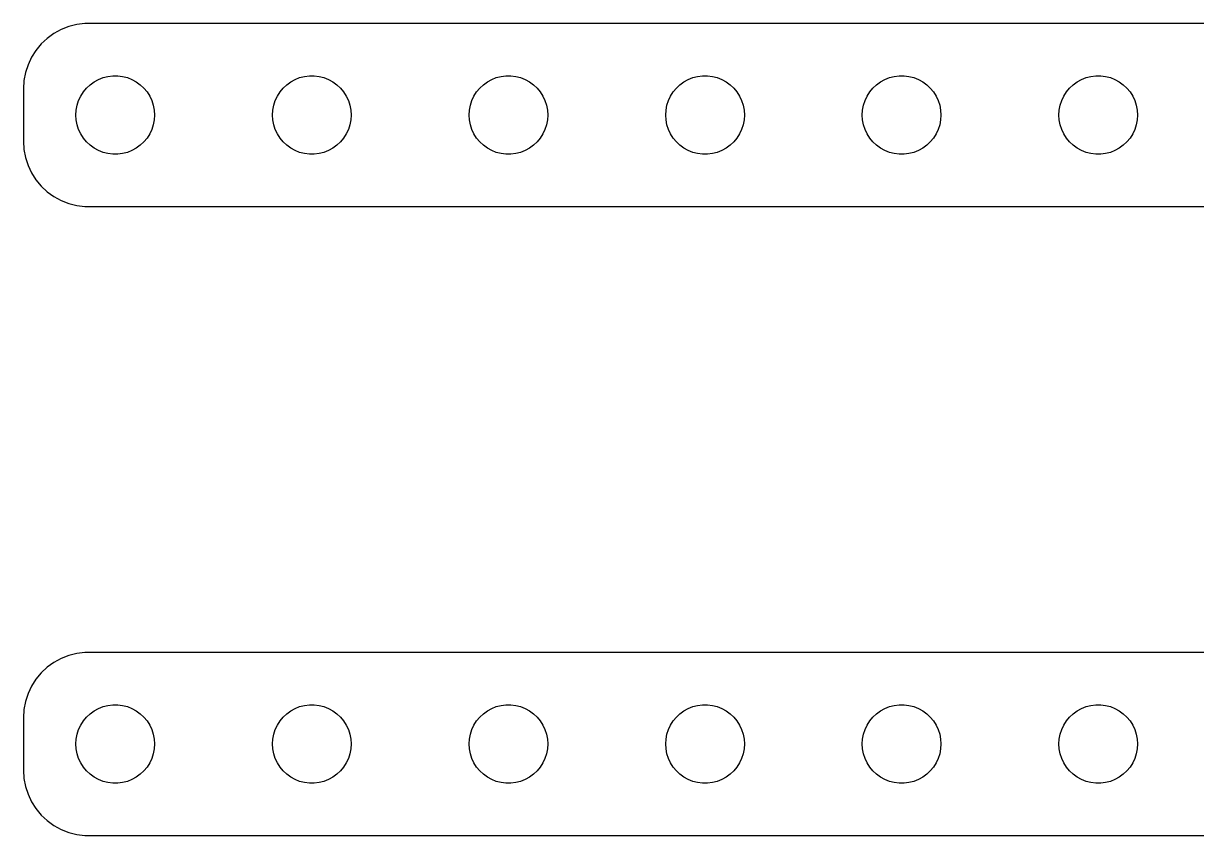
# Model space of a CAD drawing. Header units: metres. Extents: x -44.8 to 44.8, y 68.5 to 147.5.
# Drawn here: x -44.75 to 0, y 116.5 to 147.5 of the extents above; entities that cross this region are included whole.
import ezdxf

# ---------------------------------------------------------------- set-up
doc = ezdxf.new("R2010")
doc.units = ezdxf.units.M

msp = doc.modelspace()

# ---------------------------------------------------------------- linework, layer by layer
for p, q in [((-43.3144, 147.262), (-43.5896, 147.111)), ((-43.0225, 147.378), (-43.3144, 147.262)), ((-42.7184, 147.456), (-43.0225, 147.378)), ((-42.407, 147.495), (-42.7184, 147.456)), ((42.407, 147.495), (-42.407, 147.495)), ((-43.8436, 146.926), (-44.0724, 146.711)), ((-43.5896, 147.111), (-43.8436, 146.926)), ((-44.2725, 146.469), (-44.4408, 146.204)), ((-44.0724, 146.711), (-44.2725, 146.469)), ((-44.5744, 145.92), (-44.6714, 145.622)), ((-44.4408, 146.204), (-44.5744, 145.92)), ((-44.6714, 145.622), (-44.7303, 145.313)), ((-41.7135, 145.427), (-41.5311, 145.473)), ((-41.5311, 145.473), (-41.3442, 145.497)), ((-41.3442, 145.497), (-41.1558, 145.497)), ((-41.1558, 145.497), (-40.9689, 145.473)), ((-40.9689, 145.473), (-40.7865, 145.427)), ((-34.2135, 145.427), (-34.0311, 145.473)), ((-34.0311, 145.473), (-33.8442, 145.497)), ((-33.8442, 145.497), (-33.6558, 145.497)), ((-33.6558, 145.497), (-33.4689, 145.473)), ((-33.4689, 145.473), (-33.2865, 145.427)), ((-26.7135, 145.427), (-26.5311, 145.473)), ((-26.5311, 145.473), (-26.3442, 145.497)), ((-26.3442, 145.497), (-26.1558, 145.497)), ((-26.1558, 145.497), (-25.9689, 145.473)), ((-25.9689, 145.473), (-25.7865, 145.427)), ((-19.2135, 145.427), (-19.0311, 145.473)), ((-19.0311, 145.473), (-18.8442, 145.497)), ((-18.8442, 145.497), (-18.6558, 145.497)), ((-18.6558, 145.497), (-18.4689, 145.473)), ((-18.4689, 145.473), (-18.2865, 145.427)), ((-11.7135, 145.427), (-11.5311, 145.473)), ((-11.5311, 145.473), (-11.3442, 145.497)), ((-11.3442, 145.497), (-11.1558, 145.497)), ((-11.1558, 145.497), (-10.9689, 145.473)), ((-10.9689, 145.473), (-10.7865, 145.427)), ((-4.21352, 145.427), (-4.03107, 145.473)), ((-4.03107, 145.473), (-3.84418, 145.497)), ((-3.84418, 145.497), (-3.65581, 145.497)), ((-3.65581, 145.497), (-3.46892, 145.473)), ((-3.46892, 145.473), (-3.28647, 145.427)), ((-44.7303, 145.313), (-44.75, 145)), ((-44.75, 145), (-44.75, 143)), ((-42.4635, 144.882), (-42.3434, 145.027)), ((-42.3434, 145.027), (-42.2061, 145.156)), ((-42.2061, 145.156), (-42.0537, 145.266)), ((-42.0537, 145.266), (-41.8887, 145.357)), ((-41.8887, 145.357), (-41.7135, 145.427)), ((-40.7865, 145.427), (-40.6113, 145.357)), ((-40.6113, 145.357), (-40.4463, 145.266)), ((-40.4463, 145.266), (-40.2939, 145.156)), ((-40.2939, 145.156), (-40.1565, 145.027)), ((-40.1565, 145.027), (-40.0365, 144.882)), ((-34.9635, 144.882), (-34.8434, 145.027)), ((-34.8434, 145.027), (-34.7061, 145.156)), ((-34.7061, 145.156), (-34.5537, 145.266)), ((-34.5537, 145.266), (-34.3887, 145.357)), ((-34.3887, 145.357), (-34.2135, 145.427)), ((-33.2865, 145.427), (-33.1113, 145.357)), ((-33.1113, 145.357), (-32.9463, 145.266)), ((-32.9463, 145.266), (-32.7939, 145.156)), ((-32.7939, 145.156), (-32.6565, 145.027)), ((-32.6565, 145.027), (-32.5365, 144.882)), ((-27.4635, 144.882), (-27.3434, 145.027)), ((-27.3434, 145.027), (-27.2061, 145.156)), ((-27.2061, 145.156), (-27.0537, 145.266)), ((-27.0537, 145.266), (-26.8887, 145.357)), ((-26.8887, 145.357), (-26.7135, 145.427)), ((-25.7865, 145.427), (-25.6113, 145.357)), ((-25.6113, 145.357), (-25.4463, 145.266)), ((-25.4463, 145.266), (-25.2939, 145.156)), ((-25.2939, 145.156), (-25.1565, 145.027)), ((-25.1565, 145.027), (-25.0365, 144.882)), ((-19.9635, 144.882), (-19.8434, 145.027)), ((-19.8434, 145.027), (-19.7061, 145.156)), ((-19.7061, 145.156), (-19.5537, 145.266)), ((-19.5537, 145.266), (-19.3887, 145.357)), ((-19.3887, 145.357), (-19.2135, 145.427)), ((-18.2865, 145.427), (-18.1113, 145.357)), ((-18.1113, 145.357), (-17.9463, 145.266)), ((-17.9463, 145.266), (-17.7939, 145.156)), ((-17.7939, 145.156), (-17.6565, 145.027)), ((-17.6565, 145.027), (-17.5365, 144.882)), ((-12.4635, 144.882), (-12.3434, 145.027)), ((-12.3434, 145.027), (-12.2061, 145.156)), ((-12.2061, 145.156), (-12.0537, 145.266)), ((-12.0537, 145.266), (-11.8887, 145.357)), ((-11.8887, 145.357), (-11.7135, 145.427)), ((-10.7865, 145.427), (-10.6113, 145.357)), ((-10.6113, 145.357), (-10.4463, 145.266)), ((-10.4463, 145.266), (-10.2939, 145.156)), ((-10.2939, 145.156), (-10.1565, 145.027)), ((-10.1565, 145.027), (-10.0365, 144.882)), ((-4.96352, 144.882), (-4.84344, 145.027)), ((-4.84344, 145.027), (-4.70613, 145.156)), ((-4.70613, 145.156), (-4.55373, 145.266)), ((-4.55373, 145.266), (-4.38866, 145.357)), ((-4.38866, 145.357), (-4.21352, 145.427)), ((-3.28647, 145.427), (-3.11133, 145.357)), ((-3.11133, 145.357), (-2.94626, 145.266)), ((-2.94626, 145.266), (-2.79385, 145.156)), ((-2.79385, 145.156), (-2.65654, 145.027)), ((-2.65654, 145.027), (-2.53647, 144.882)), ((-42.7029, 144.373), (-42.6447, 144.552)), ((-42.6447, 144.552), (-42.5645, 144.723)), ((-42.5645, 144.723), (-42.4635, 144.882)), ((-40.0365, 144.882), (-39.9355, 144.723)), ((-39.9355, 144.723), (-39.8553, 144.552)), ((-39.8553, 144.552), (-39.7971, 144.373)), ((-35.2029, 144.373), (-35.1447, 144.552)), ((-35.1447, 144.552), (-35.0645, 144.723)), ((-35.0645, 144.723), (-34.9635, 144.882)), ((-32.5365, 144.882), (-32.4355, 144.723)), ((-32.4355, 144.723), (-32.3553, 144.552)), ((-32.3553, 144.552), (-32.2971, 144.373)), ((-27.7029, 144.373), (-27.6447, 144.552)), ((-27.6447, 144.552), (-27.5645, 144.723)), ((-27.5645, 144.723), (-27.4635, 144.882)), ((-25.0365, 144.882), (-24.9355, 144.723)), ((-24.9355, 144.723), (-24.8553, 144.552)), ((-24.8553, 144.552), (-24.7971, 144.373)), ((-20.2029, 144.373), (-20.1447, 144.552)), ((-20.1447, 144.552), (-20.0645, 144.723)), ((-20.0645, 144.723), (-19.9635, 144.882)), ((-17.5365, 144.882), (-17.4355, 144.723)), ((-17.4355, 144.723), (-17.3553, 144.552)), ((-17.3553, 144.552), (-17.2971, 144.373)), ((-12.7029, 144.373), (-12.6447, 144.552)), ((-12.6447, 144.552), (-12.5645, 144.723)), ((-12.5645, 144.723), (-12.4635, 144.882)), ((-10.0365, 144.882), (-9.93553, 144.723)), ((-9.93553, 144.723), (-9.85533, 144.552)), ((-9.85533, 144.552), (-9.79712, 144.373)), ((-5.20287, 144.373), (-5.14465, 144.552)), ((-5.14465, 144.552), (-5.06445, 144.723)), ((-5.06445, 144.723), (-4.96352, 144.882)), ((-2.53647, 144.882), (-2.43553, 144.723)), ((-2.43553, 144.723), (-2.35533, 144.552)), ((-2.35533, 144.552), (-2.29712, 144.373)), ((-42.75, 144), (-42.7382, 144.188)), ((-42.7382, 144.188), (-42.7029, 144.373)), ((-39.7971, 144.373), (-39.7618, 144.188)), ((-39.7618, 144.188), (-39.75, 144)), ((-35.25, 144), (-35.2382, 144.188)), ((-35.2382, 144.188), (-35.2029, 144.373)), ((-32.2971, 144.373), (-32.2618, 144.188)), ((-32.2618, 144.188), (-32.25, 144)), ((-27.75, 144), (-27.7382, 144.188)), ((-27.7382, 144.188), (-27.7029, 144.373)), ((-24.7971, 144.373), (-24.7618, 144.188)), ((-24.7618, 144.188), (-24.75, 144)), ((-20.25, 144), (-20.2382, 144.188)), ((-20.2382, 144.188), (-20.2029, 144.373)), ((-17.2971, 144.373), (-17.2618, 144.188)), ((-17.2618, 144.188), (-17.25, 144)), ((-12.75, 144), (-12.7382, 144.188)), ((-12.7382, 144.188), (-12.7029, 144.373)), ((-9.79712, 144.373), (-9.76183, 144.188)), ((-9.76183, 144.188), (-9.75, 144)), ((-5.25, 144), (-5.23816, 144.188)), ((-5.23816, 144.188), (-5.20287, 144.373)), ((-2.29712, 144.373), (-2.26183, 144.188)), ((-2.26183, 144.188), (-2.25, 144)), ((-42.7382, 143.812), (-42.75, 144)), ((-42.7029, 143.627), (-42.7382, 143.812)), ((-39.7618, 143.812), (-39.7971, 143.627)), ((-39.75, 144), (-39.7618, 143.812)), ((-35.2382, 143.812), (-35.25, 144)), ((-35.2029, 143.627), (-35.2382, 143.812)), ((-32.2618, 143.812), (-32.2971, 143.627)), ((-32.25, 144), (-32.2618, 143.812)), ((-27.7382, 143.812), (-27.75, 144)), ((-27.7029, 143.627), (-27.7382, 143.812)), ((-24.7618, 143.812), (-24.7971, 143.627)), ((-24.75, 144), (-24.7618, 143.812)), ((-20.2382, 143.812), (-20.25, 144)), ((-20.2029, 143.627), (-20.2382, 143.812)), ((-17.2618, 143.812), (-17.2971, 143.627)), ((-17.25, 144), (-17.2618, 143.812)), ((-12.7382, 143.812), (-12.75, 144)), ((-12.7029, 143.627), (-12.7382, 143.812)), ((-9.76183, 143.812), (-9.79712, 143.627)), ((-9.75, 144), (-9.76183, 143.812)), ((-5.23816, 143.812), (-5.25, 144)), ((-5.20287, 143.627), (-5.23816, 143.812)), ((-2.26183, 143.812), (-2.29712, 143.627)), ((-2.25, 144), (-2.26183, 143.812)), ((-42.6447, 143.448), (-42.7029, 143.627)), ((-42.5645, 143.277), (-42.6447, 143.448)), ((-42.4635, 143.118), (-42.5645, 143.277)), ((-39.9355, 143.277), (-40.0365, 143.118)), ((-39.8553, 143.448), (-39.9355, 143.277)), ((-39.7971, 143.627), (-39.8553, 143.448)), ((-35.1447, 143.448), (-35.2029, 143.627)), ((-35.0645, 143.277), (-35.1447, 143.448)), ((-34.9635, 143.118), (-35.0645, 143.277)), ((-32.4355, 143.277), (-32.5365, 143.118)), ((-32.3553, 143.448), (-32.4355, 143.277)), ((-32.2971, 143.627), (-32.3553, 143.448)), ((-27.6447, 143.448), (-27.7029, 143.627)), ((-27.5645, 143.277), (-27.6447, 143.448)), ((-27.4635, 143.118), (-27.5645, 143.277)), ((-24.9355, 143.277), (-25.0365, 143.118)), ((-24.8553, 143.448), (-24.9355, 143.277)), ((-24.7971, 143.627), (-24.8553, 143.448)), ((-20.1447, 143.448), (-20.2029, 143.627)), ((-20.0645, 143.277), (-20.1447, 143.448)), ((-19.9635, 143.118), (-20.0645, 143.277)), ((-17.4355, 143.277), (-17.5365, 143.118)), ((-17.3553, 143.448), (-17.4355, 143.277)), ((-17.2971, 143.627), (-17.3553, 143.448)), ((-12.6447, 143.448), (-12.7029, 143.627)), ((-12.5645, 143.277), (-12.6447, 143.448)), ((-12.4635, 143.118), (-12.5645, 143.277)), ((-9.93553, 143.277), (-10.0365, 143.118)), ((-9.85533, 143.448), (-9.93553, 143.277)), ((-9.79712, 143.627), (-9.85533, 143.448)), ((-5.14465, 143.448), (-5.20287, 143.627)), ((-5.06445, 143.277), (-5.14465, 143.448)), ((-4.96352, 143.118), (-5.06445, 143.277)), ((-2.43553, 143.277), (-2.53647, 143.118)), ((-2.35533, 143.448), (-2.43553, 143.277)), ((-2.29712, 143.627), (-2.35533, 143.448)), ((-44.75, 143), (-44.7303, 142.687)), ((-42.3434, 142.973), (-42.4635, 143.118)), ((-42.2061, 142.844), (-42.3434, 142.973)), ((-42.0537, 142.734), (-42.2061, 142.844)), ((-40.2939, 142.844), (-40.4463, 142.734)), ((-40.1565, 142.973), (-40.2939, 142.844)), ((-40.0365, 143.118), (-40.1565, 142.973)), ((-34.8434, 142.973), (-34.9635, 143.118)), ((-34.7061, 142.844), (-34.8434, 142.973)), ((-34.5537, 142.734), (-34.7061, 142.844)), ((-32.7939, 142.844), (-32.9463, 142.734)), ((-32.6565, 142.973), (-32.7939, 142.844)), ((-32.5365, 143.118), (-32.6565, 142.973)), ((-27.3434, 142.973), (-27.4635, 143.118)), ((-27.2061, 142.844), (-27.3434, 142.973)), ((-27.0537, 142.734), (-27.2061, 142.844)), ((-25.2939, 142.844), (-25.4463, 142.734)), ((-25.1565, 142.973), (-25.2939, 142.844)), ((-25.0365, 143.118), (-25.1565, 142.973)), ((-19.8434, 142.973), (-19.9635, 143.118)), ((-19.7061, 142.844), (-19.8434, 142.973)), ((-19.5537, 142.734), (-19.7061, 142.844)), ((-17.7939, 142.844), (-17.9463, 142.734)), ((-17.6565, 142.973), (-17.7939, 142.844)), ((-17.5365, 143.118), (-17.6565, 142.973)), ((-12.3434, 142.973), (-12.4635, 143.118)), ((-12.2061, 142.844), (-12.3434, 142.973)), ((-12.0537, 142.734), (-12.2061, 142.844)), ((-10.2939, 142.844), (-10.4463, 142.734)), ((-10.1565, 142.973), (-10.2939, 142.844)), ((-10.0365, 143.118), (-10.1565, 142.973)), ((-4.84344, 142.973), (-4.96352, 143.118)), ((-4.70613, 142.844), (-4.84344, 142.973)), ((-4.55373, 142.734), (-4.70613, 142.844)), ((-2.79385, 142.844), (-2.94626, 142.734)), ((-2.65654, 142.973), (-2.79385, 142.844)), ((-2.53647, 143.118), (-2.65654, 142.973)), ((-44.7303, 142.687), (-44.6714, 142.378)), ((-44.6714, 142.378), (-44.5744, 142.08)), ((-41.8887, 142.643), (-42.0537, 142.734)), ((-41.7135, 142.573), (-41.8887, 142.643)), ((-41.5311, 142.527), (-41.7135, 142.573)), ((-41.3442, 142.503), (-41.5311, 142.527)), ((-41.1558, 142.503), (-41.3442, 142.503)), ((-40.9689, 142.527), (-41.1558, 142.503)), ((-40.7865, 142.573), (-40.9689, 142.527)), ((-40.6113, 142.643), (-40.7865, 142.573)), ((-40.4463, 142.734), (-40.6113, 142.643)), ((-34.3887, 142.643), (-34.5537, 142.734)), ((-34.2135, 142.573), (-34.3887, 142.643)), ((-34.0311, 142.527), (-34.2135, 142.573)), ((-33.8442, 142.503), (-34.0311, 142.527)), ((-33.6558, 142.503), (-33.8442, 142.503)), ((-33.4689, 142.527), (-33.6558, 142.503)), ((-33.2865, 142.573), (-33.4689, 142.527)), ((-33.1113, 142.643), (-33.2865, 142.573)), ((-32.9463, 142.734), (-33.1113, 142.643)), ((-26.8887, 142.643), (-27.0537, 142.734)), ((-26.7135, 142.573), (-26.8887, 142.643)), ((-26.5311, 142.527), (-26.7135, 142.573)), ((-26.3442, 142.503), (-26.5311, 142.527)), ((-26.1558, 142.503), (-26.3442, 142.503)), ((-25.9689, 142.527), (-26.1558, 142.503)), ((-25.7865, 142.573), (-25.9689, 142.527)), ((-25.6113, 142.643), (-25.7865, 142.573)), ((-25.4463, 142.734), (-25.6113, 142.643)), ((-19.3887, 142.643), (-19.5537, 142.734)), ((-19.2135, 142.573), (-19.3887, 142.643)), ((-19.0311, 142.527), (-19.2135, 142.573)), ((-18.8442, 142.503), (-19.0311, 142.527)), ((-18.6558, 142.503), (-18.8442, 142.503)), ((-18.4689, 142.527), (-18.6558, 142.503)), ((-18.2865, 142.573), (-18.4689, 142.527)), ((-18.1113, 142.643), (-18.2865, 142.573)), ((-17.9463, 142.734), (-18.1113, 142.643)), ((-11.8887, 142.643), (-12.0537, 142.734)), ((-11.7135, 142.573), (-11.8887, 142.643)), ((-11.5311, 142.527), (-11.7135, 142.573)), ((-11.3442, 142.503), (-11.5311, 142.527)), ((-11.1558, 142.503), (-11.3442, 142.503)), ((-10.9689, 142.527), (-11.1558, 142.503)), ((-10.7865, 142.573), (-10.9689, 142.527)), ((-10.6113, 142.643), (-10.7865, 142.573)), ((-10.4463, 142.734), (-10.6113, 142.643)), ((-4.38866, 142.643), (-4.55373, 142.734)), ((-4.21352, 142.573), (-4.38866, 142.643)), ((-4.03107, 142.527), (-4.21352, 142.573)), ((-3.84418, 142.503), (-4.03107, 142.527)), ((-3.65581, 142.503), (-3.84418, 142.503)), ((-3.46892, 142.527), (-3.65581, 142.503)), ((-3.28647, 142.573), (-3.46892, 142.527)), ((-3.11133, 142.643), (-3.28647, 142.573)), ((-2.94626, 142.734), (-3.11133, 142.643)), ((-44.5744, 142.08), (-44.4408, 141.796)), ((-44.4408, 141.796), (-44.2725, 141.531)), ((-44.2725, 141.531), (-44.0724, 141.289)), ((-44.0724, 141.289), (-43.8436, 141.074)), ((-43.8436, 141.074), (-43.5896, 140.889)), ((-43.5896, 140.889), (-43.3144, 140.738)), ((-43.3144, 140.738), (-43.0225, 140.622)), ((-43.0225, 140.622), (-42.7184, 140.544)), ((-42.7184, 140.544), (-42.407, 140.505)), ((-42.407, 140.505), (42.407, 140.505)), ((-43.5896, 123.111), (-43.8436, 122.926)), ((-43.3144, 123.262), (-43.5896, 123.111)), ((-43.0225, 123.378), (-43.3144, 123.262)), ((-42.7184, 123.456), (-43.0225, 123.378)), ((-42.407, 123.495), (-42.7184, 123.456)), ((42.407, 123.495), (-42.407, 123.495)), ((-44.0724, 122.711), (-44.2725, 122.469)), ((-43.8436, 122.926), (-44.0724, 122.711)), ((-44.4408, 122.204), (-44.5744, 121.92)), ((-44.2725, 122.469), (-44.4408, 122.204)), ((-44.5744, 121.92), (-44.6714, 121.622)), ((-44.7303, 121.313), (-44.75, 121)), ((-44.6714, 121.622), (-44.7303, 121.313)), ((-42.0537, 121.266), (-41.8887, 121.357)), ((-41.8887, 121.357), (-41.7135, 121.427)), ((-41.7135, 121.427), (-41.5311, 121.473)), ((-41.5311, 121.473), (-41.3442, 121.497)), ((-41.3442, 121.497), (-41.1558, 121.497)), ((-41.1558, 121.497), (-40.9689, 121.473)), ((-40.9689, 121.473), (-40.7865, 121.427)), ((-40.7865, 121.427), (-40.6113, 121.357)), ((-40.6113, 121.357), (-40.4463, 121.266)), ((-34.5537, 121.266), (-34.3887, 121.357)), ((-34.3887, 121.357), (-34.2135, 121.427)), ((-34.2135, 121.427), (-34.0311, 121.473)), ((-34.0311, 121.473), (-33.8442, 121.497)), ((-33.8442, 121.497), (-33.6558, 121.497)), ((-33.6558, 121.497), (-33.4689, 121.473)), ((-33.4689, 121.473), (-33.2865, 121.427)), ((-33.2865, 121.427), (-33.1113, 121.357)), ((-33.1113, 121.357), (-32.9463, 121.266)), ((-27.0537, 121.266), (-26.8887, 121.357)), ((-26.8887, 121.357), (-26.7135, 121.427)), ((-26.7135, 121.427), (-26.5311, 121.473)), ((-26.5311, 121.473), (-26.3442, 121.497)), ((-26.3442, 121.497), (-26.1558, 121.497)), ((-26.1558, 121.497), (-25.9689, 121.473)), ((-25.9689, 121.473), (-25.7865, 121.427)), ((-25.7865, 121.427), (-25.6113, 121.357)), ((-25.6113, 121.357), (-25.4463, 121.266)), ((-19.5537, 121.266), (-19.3887, 121.357)), ((-19.3887, 121.357), (-19.2135, 121.427)), ((-19.2135, 121.427), (-19.0311, 121.473)), ((-19.0311, 121.473), (-18.8442, 121.497)), ((-18.8442, 121.497), (-18.6558, 121.497)), ((-18.6558, 121.497), (-18.4689, 121.473)), ((-18.4689, 121.473), (-18.2865, 121.427)), ((-18.2865, 121.427), (-18.1113, 121.357)), ((-18.1113, 121.357), (-17.9463, 121.266)), ((-12.0537, 121.266), (-11.8887, 121.357)), ((-11.8887, 121.357), (-11.7135, 121.427)), ((-11.7135, 121.427), (-11.5311, 121.473)), ((-11.5311, 121.473), (-11.3442, 121.497)), ((-11.3442, 121.497), (-11.1558, 121.497)), ((-11.1558, 121.497), (-10.9689, 121.473)), ((-10.9689, 121.473), (-10.7865, 121.427)), ((-10.7865, 121.427), (-10.6113, 121.357)), ((-10.6113, 121.357), (-10.4463, 121.266)), ((-4.55373, 121.266), (-4.38866, 121.357)), ((-4.38866, 121.357), (-4.21352, 121.427)), ((-4.21352, 121.427), (-4.03107, 121.473)), ((-4.03107, 121.473), (-3.84418, 121.497)), ((-3.84418, 121.497), (-3.65581, 121.497)), ((-3.65581, 121.497), (-3.46892, 121.473)), ((-3.46892, 121.473), (-3.28647, 121.427)), ((-3.28647, 121.427), (-3.11133, 121.357)), ((-3.11133, 121.357), (-2.94626, 121.266)), ((-44.75, 121), (-44.75, 119)), ((-42.5645, 120.723), (-42.4635, 120.882)), ((-42.4635, 120.882), (-42.3434, 121.027)), ((-42.3434, 121.027), (-42.2061, 121.156)), ((-42.2061, 121.156), (-42.0537, 121.266)), ((-40.4463, 121.266), (-40.2939, 121.156)), ((-40.2939, 121.156), (-40.1565, 121.027)), ((-40.1565, 121.027), (-40.0365, 120.882)), ((-40.0365, 120.882), (-39.9355, 120.723)), ((-35.0645, 120.723), (-34.9635, 120.882)), ((-34.9635, 120.882), (-34.8434, 121.027)), ((-34.8434, 121.027), (-34.7061, 121.156)), ((-34.7061, 121.156), (-34.5537, 121.266)), ((-32.9463, 121.266), (-32.7939, 121.156)), ((-32.7939, 121.156), (-32.6565, 121.027)), ((-32.6565, 121.027), (-32.5365, 120.882)), ((-32.5365, 120.882), (-32.4355, 120.723)), ((-27.5645, 120.723), (-27.4635, 120.882)), ((-27.4635, 120.882), (-27.3434, 121.027)), ((-27.3434, 121.027), (-27.2061, 121.156)), ((-27.2061, 121.156), (-27.0537, 121.266)), ((-25.4463, 121.266), (-25.2939, 121.156)), ((-25.2939, 121.156), (-25.1565, 121.027)), ((-25.1565, 121.027), (-25.0365, 120.882)), ((-25.0365, 120.882), (-24.9355, 120.723)), ((-20.0645, 120.723), (-19.9635, 120.882)), ((-19.9635, 120.882), (-19.8434, 121.027)), ((-19.8434, 121.027), (-19.7061, 121.156)), ((-19.7061, 121.156), (-19.5537, 121.266)), ((-17.9463, 121.266), (-17.7939, 121.156)), ((-17.7939, 121.156), (-17.6565, 121.027)), ((-17.6565, 121.027), (-17.5365, 120.882)), ((-17.5365, 120.882), (-17.4355, 120.723)), ((-12.5645, 120.723), (-12.4635, 120.882)), ((-12.4635, 120.882), (-12.3434, 121.027)), ((-12.3434, 121.027), (-12.2061, 121.156)), ((-12.2061, 121.156), (-12.0537, 121.266)), ((-10.4463, 121.266), (-10.2939, 121.156)), ((-10.2939, 121.156), (-10.1565, 121.027)), ((-10.1565, 121.027), (-10.0365, 120.882)), ((-10.0365, 120.882), (-9.93553, 120.723)), ((-5.06445, 120.723), (-4.96352, 120.882)), ((-4.96352, 120.882), (-4.84344, 121.027)), ((-4.84344, 121.027), (-4.70613, 121.156)), ((-4.70613, 121.156), (-4.55373, 121.266)), ((-2.94626, 121.266), (-2.79385, 121.156)), ((-2.79385, 121.156), (-2.65654, 121.027)), ((-2.65654, 121.027), (-2.53647, 120.882)), ((-2.53647, 120.882), (-2.43553, 120.723)), ((-42.7029, 120.373), (-42.6447, 120.552)), ((-42.6447, 120.552), (-42.5645, 120.723)), ((-39.9355, 120.723), (-39.8553, 120.552)), ((-39.8553, 120.552), (-39.7971, 120.373)), ((-35.2029, 120.373), (-35.1447, 120.552)), ((-35.1447, 120.552), (-35.0645, 120.723)), ((-32.4355, 120.723), (-32.3553, 120.552)), ((-32.3553, 120.552), (-32.2971, 120.373)), ((-27.7029, 120.373), (-27.6447, 120.552)), ((-27.6447, 120.552), (-27.5645, 120.723)), ((-24.9355, 120.723), (-24.8553, 120.552)), ((-24.8553, 120.552), (-24.7971, 120.373)), ((-20.2029, 120.373), (-20.1447, 120.552)), ((-20.1447, 120.552), (-20.0645, 120.723)), ((-17.4355, 120.723), (-17.3553, 120.552)), ((-17.3553, 120.552), (-17.2971, 120.373)), ((-12.7029, 120.373), (-12.6447, 120.552)), ((-12.6447, 120.552), (-12.5645, 120.723)), ((-9.93553, 120.723), (-9.85533, 120.552)), ((-9.85533, 120.552), (-9.79712, 120.373)), ((-5.20287, 120.373), (-5.14465, 120.552)), ((-5.14465, 120.552), (-5.06445, 120.723)), ((-2.43553, 120.723), (-2.35533, 120.552)), ((-2.35533, 120.552), (-2.29712, 120.373)), ((-42.75, 120), (-42.7382, 120.188)), ((-42.7382, 119.812), (-42.75, 120)), ((-42.7382, 120.188), (-42.7029, 120.373)), ((-39.7971, 120.373), (-39.7618, 120.188)), ((-39.7618, 120.188), (-39.75, 120)), ((-39.75, 120), (-39.7618, 119.812)), ((-35.25, 120), (-35.2382, 120.188)), ((-35.2382, 119.812), (-35.25, 120)), ((-35.2382, 120.188), (-35.2029, 120.373)), ((-32.2971, 120.373), (-32.2618, 120.188)), ((-32.2618, 120.188), (-32.25, 120)), ((-32.25, 120), (-32.2618, 119.812)), ((-27.75, 120), (-27.7382, 120.188)), ((-27.7382, 119.812), (-27.75, 120)), ((-27.7382, 120.188), (-27.7029, 120.373)), ((-24.7971, 120.373), (-24.7618, 120.188)), ((-24.7618, 120.188), (-24.75, 120)), ((-24.75, 120), (-24.7618, 119.812)), ((-20.25, 120), (-20.2382, 120.188)), ((-20.2382, 119.812), (-20.25, 120)), ((-20.2382, 120.188), (-20.2029, 120.373)), ((-17.2971, 120.373), (-17.2618, 120.188)), ((-17.2618, 120.188), (-17.25, 120)), ((-17.25, 120), (-17.2618, 119.812)), ((-12.75, 120), (-12.7382, 120.188)), ((-12.7382, 119.812), (-12.75, 120)), ((-12.7382, 120.188), (-12.7029, 120.373)), ((-9.79712, 120.373), (-9.76183, 120.188)), ((-9.76183, 120.188), (-9.75, 120)), ((-9.75, 120), (-9.76183, 119.812)), ((-5.25, 120), (-5.23816, 120.188)), ((-5.23816, 119.812), (-5.25, 120)), ((-5.23816, 120.188), (-5.20287, 120.373)), ((-2.29712, 120.373), (-2.26183, 120.188)), ((-2.26183, 120.188), (-2.25, 120)), ((-2.25, 120), (-2.26183, 119.812)), ((-42.7029, 119.627), (-42.7382, 119.812)), ((-42.6447, 119.448), (-42.7029, 119.627)), ((-39.7971, 119.627), (-39.8553, 119.448)), ((-39.7618, 119.812), (-39.7971, 119.627)), ((-35.2029, 119.627), (-35.2382, 119.812)), ((-35.1447, 119.448), (-35.2029, 119.627)), ((-32.2971, 119.627), (-32.3553, 119.448)), ((-32.2618, 119.812), (-32.2971, 119.627)), ((-27.7029, 119.627), (-27.7382, 119.812)), ((-27.6447, 119.448), (-27.7029, 119.627)), ((-24.7971, 119.627), (-24.8553, 119.448)), ((-24.7618, 119.812), (-24.7971, 119.627)), ((-20.2029, 119.627), (-20.2382, 119.812)), ((-20.1447, 119.448), (-20.2029, 119.627)), ((-17.2971, 119.627), (-17.3553, 119.448)), ((-17.2618, 119.812), (-17.2971, 119.627)), ((-12.7029, 119.627), (-12.7382, 119.812)), ((-12.6447, 119.448), (-12.7029, 119.627)), ((-9.79712, 119.627), (-9.85533, 119.448)), ((-9.76183, 119.812), (-9.79712, 119.627)), ((-5.20287, 119.627), (-5.23816, 119.812)), ((-5.14465, 119.448), (-5.20287, 119.627)), ((-2.29712, 119.627), (-2.35533, 119.448)), ((-2.26183, 119.812), (-2.29712, 119.627)), ((-42.5645, 119.277), (-42.6447, 119.448)), ((-42.4635, 119.118), (-42.5645, 119.277)), ((-42.3434, 118.973), (-42.4635, 119.118)), ((-40.0365, 119.118), (-40.1565, 118.973)), ((-39.9355, 119.277), (-40.0365, 119.118)), ((-39.8553, 119.448), (-39.9355, 119.277)), ((-35.0645, 119.277), (-35.1447, 119.448)), ((-34.9635, 119.118), (-35.0645, 119.277)), ((-34.8434, 118.973), (-34.9635, 119.118)), ((-32.5365, 119.118), (-32.6565, 118.973)), ((-32.4355, 119.277), (-32.5365, 119.118)), ((-32.3553, 119.448), (-32.4355, 119.277)), ((-27.5645, 119.277), (-27.6447, 119.448)), ((-27.4635, 119.118), (-27.5645, 119.277)), ((-27.3434, 118.973), (-27.4635, 119.118)), ((-25.0365, 119.118), (-25.1565, 118.973)), ((-24.9355, 119.277), (-25.0365, 119.118)), ((-24.8553, 119.448), (-24.9355, 119.277)), ((-20.0645, 119.277), (-20.1447, 119.448)), ((-19.9635, 119.118), (-20.0645, 119.277)), ((-19.8434, 118.973), (-19.9635, 119.118)), ((-17.5365, 119.118), (-17.6565, 118.973)), ((-17.4355, 119.277), (-17.5365, 119.118)), ((-17.3553, 119.448), (-17.4355, 119.277)), ((-12.5645, 119.277), (-12.6447, 119.448)), ((-12.4635, 119.118), (-12.5645, 119.277)), ((-12.3434, 118.973), (-12.4635, 119.118)), ((-10.0365, 119.118), (-10.1565, 118.973)), ((-9.93553, 119.277), (-10.0365, 119.118)), ((-9.85533, 119.448), (-9.93553, 119.277)), ((-5.06445, 119.277), (-5.14465, 119.448)), ((-4.96352, 119.118), (-5.06445, 119.277)), ((-4.84344, 118.973), (-4.96352, 119.118)), ((-2.53647, 119.118), (-2.65654, 118.973)), ((-2.43553, 119.277), (-2.53647, 119.118)), ((-2.35533, 119.448), (-2.43553, 119.277)), ((-44.75, 119), (-44.7303, 118.687)), ((-44.7303, 118.687), (-44.6714, 118.378)), ((-42.2061, 118.844), (-42.3434, 118.973)), ((-42.0537, 118.734), (-42.2061, 118.844)), ((-41.8887, 118.643), (-42.0537, 118.734)), ((-41.7135, 118.573), (-41.8887, 118.643)), ((-40.6113, 118.643), (-40.7865, 118.573)), ((-40.4463, 118.734), (-40.6113, 118.643)), ((-40.2939, 118.844), (-40.4463, 118.734)), ((-40.1565, 118.973), (-40.2939, 118.844)), ((-34.7061, 118.844), (-34.8434, 118.973)), ((-34.5537, 118.734), (-34.7061, 118.844)), ((-34.3887, 118.643), (-34.5537, 118.734)), ((-34.2135, 118.573), (-34.3887, 118.643)), ((-33.1113, 118.643), (-33.2865, 118.573)), ((-32.9463, 118.734), (-33.1113, 118.643)), ((-32.7939, 118.844), (-32.9463, 118.734)), ((-32.6565, 118.973), (-32.7939, 118.844)), ((-27.2061, 118.844), (-27.3434, 118.973)), ((-27.0537, 118.734), (-27.2061, 118.844)), ((-26.8887, 118.643), (-27.0537, 118.734)), ((-26.7135, 118.573), (-26.8887, 118.643)), ((-25.6113, 118.643), (-25.7865, 118.573)), ((-25.4463, 118.734), (-25.6113, 118.643)), ((-25.2939, 118.844), (-25.4463, 118.734)), ((-25.1565, 118.973), (-25.2939, 118.844)), ((-19.7061, 118.844), (-19.8434, 118.973)), ((-19.5537, 118.734), (-19.7061, 118.844)), ((-19.3887, 118.643), (-19.5537, 118.734)), ((-19.2135, 118.573), (-19.3887, 118.643)), ((-18.1113, 118.643), (-18.2865, 118.573)), ((-17.9463, 118.734), (-18.1113, 118.643)), ((-17.7939, 118.844), (-17.9463, 118.734)), ((-17.6565, 118.973), (-17.7939, 118.844)), ((-12.2061, 118.844), (-12.3434, 118.973)), ((-12.0537, 118.734), (-12.2061, 118.844)), ((-11.8887, 118.643), (-12.0537, 118.734)), ((-11.7135, 118.573), (-11.8887, 118.643)), ((-10.6113, 118.643), (-10.7865, 118.573)), ((-10.4463, 118.734), (-10.6113, 118.643)), ((-10.2939, 118.844), (-10.4463, 118.734)), ((-10.1565, 118.973), (-10.2939, 118.844)), ((-4.70613, 118.844), (-4.84344, 118.973)), ((-4.55373, 118.734), (-4.70613, 118.844)), ((-4.38866, 118.643), (-4.55373, 118.734)), ((-4.21352, 118.573), (-4.38866, 118.643)), ((-3.11133, 118.643), (-3.28647, 118.573)), ((-2.94626, 118.734), (-3.11133, 118.643)), ((-2.79385, 118.844), (-2.94626, 118.734)), ((-2.65654, 118.973), (-2.79385, 118.844)), ((-44.6714, 118.378), (-44.5744, 118.08)), ((-41.5311, 118.527), (-41.7135, 118.573)), ((-41.3442, 118.503), (-41.5311, 118.527)), ((-41.1558, 118.503), (-41.3442, 118.503)), ((-40.9689, 118.527), (-41.1558, 118.503)), ((-40.7865, 118.573), (-40.9689, 118.527)), ((-34.0311, 118.527), (-34.2135, 118.573)), ((-33.8442, 118.503), (-34.0311, 118.527)), ((-33.6558, 118.503), (-33.8442, 118.503)), ((-33.4689, 118.527), (-33.6558, 118.503)), ((-33.2865, 118.573), (-33.4689, 118.527)), ((-26.5311, 118.527), (-26.7135, 118.573)), ((-26.3442, 118.503), (-26.5311, 118.527)), ((-26.1558, 118.503), (-26.3442, 118.503)), ((-25.9689, 118.527), (-26.1558, 118.503)), ((-25.7865, 118.573), (-25.9689, 118.527)), ((-19.0311, 118.527), (-19.2135, 118.573)), ((-18.8442, 118.503), (-19.0311, 118.527)), ((-18.6558, 118.503), (-18.8442, 118.503)), ((-18.4689, 118.527), (-18.6558, 118.503)), ((-18.2865, 118.573), (-18.4689, 118.527)), ((-11.5311, 118.527), (-11.7135, 118.573)), ((-11.3442, 118.503), (-11.5311, 118.527)), ((-11.1558, 118.503), (-11.3442, 118.503)), ((-10.9689, 118.527), (-11.1558, 118.503)), ((-10.7865, 118.573), (-10.9689, 118.527)), ((-4.03107, 118.527), (-4.21352, 118.573)), ((-3.84418, 118.503), (-4.03107, 118.527)), ((-3.65581, 118.503), (-3.84418, 118.503)), ((-3.46892, 118.527), (-3.65581, 118.503)), ((-3.28647, 118.573), (-3.46892, 118.527)), ((-44.5744, 118.08), (-44.4408, 117.796)), ((-44.4408, 117.796), (-44.2725, 117.531)), ((-44.2725, 117.531), (-44.0724, 117.289)), ((-44.0724, 117.289), (-43.8436, 117.074)), ((-43.8436, 117.074), (-43.5896, 116.889)), ((-43.5896, 116.889), (-43.3144, 116.738)), ((-43.3144, 116.738), (-43.0225, 116.622)), ((-43.0225, 116.622), (-42.7184, 116.544)), ((-42.7184, 116.544), (-42.407, 116.505)), ((-42.407, 116.505), (42.407, 116.505))]:
    msp.add_line(p, q)

doc.saveas('drawing.dxf')
